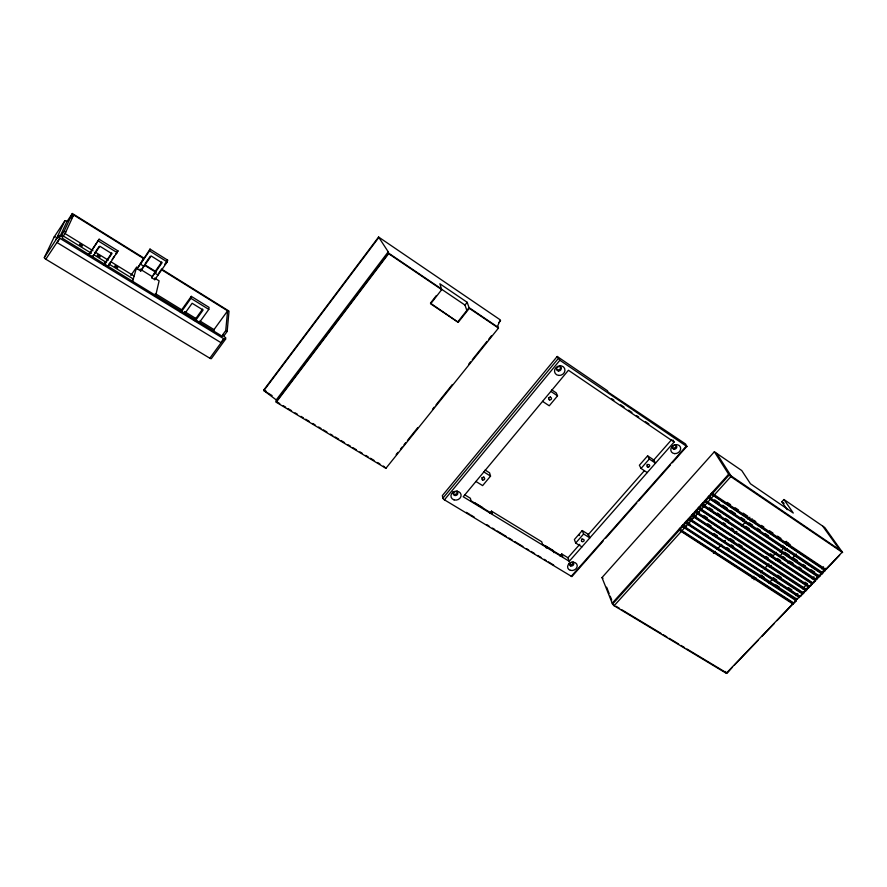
<?xml version="1.0" encoding="UTF-8"?>
<svg xmlns="http://www.w3.org/2000/svg" width="887" height="887" viewBox="0 0 887 887"><rect width="100%" height="100%" fill="white"/><g stroke="black" fill="none" stroke-linecap="round" stroke-linejoin="round"><path stroke-width="1.33" d="M378.583 237.029L500.323 319.908L497.662 326.017L498.472 328.079L385.923 468.303L276.234 402.243L276.245 399.904L388.218 251.819L378.583 237.029L263.882 389.859L263.86 390.602L276.245 399.904M66.847 221.251A1.985 0.632 32.5 0 0 64.895 220.785L54.196 236.929L44.361 257.507A2.062 0.721 31.9 0 0 45.814 259.215L209.831 358.215A1.885 0.665 35 0 0 211.505 358.437L225.597 339.111L225.73 337.67L223.99 336.594L224.078 335.696L227.161 331.461L229.023 311.104L161.434 269.005M92.758 256.875L222.493 336.439L222.648 334.82L225.73 330.585L227.604 310.849L161.301 269.57L158.341 273.817M213.7 332.359L214.011 329.609L227.604 310.849M195.927 318.422L195.617 320.462L199.253 322.691L208.8 309.397L209.055 307.39L191.27 296.358L180.194 311.925M195.617 320.462L203.09 310.029L192.135 303.265L184.662 313.743L181.403 311.747L190.938 298.342L191.27 296.358M184.662 313.743L185.017 311.725M181.403 311.747L181.768 309.729M155.147 271.832L151.633 277.709L154.826 279.682L167.222 261.92L167.632 260.135L150.014 249.081L140.368 264.115L143.993 266.366L144.337 265.124L155.99 272.353M155.524 296.28L159.117 280.869L154.637 278.097M154.826 279.682L155.136 278.407M151.633 277.709L162.033 262.774L151.189 255.988L140.789 271.001L137.152 268.761L149.537 250.844L150.014 249.081M140.789 271.001L143.694 266.045M137.152 268.761L143.827 258.039L72.346 213.512L66.713 221.994L59.751 236.94M132.629 281.323L136.709 267.009L130.821 275.524M105.121 262.685L104.466 264.57L107.892 266.677L117.993 250.921L99.122 239.224L88.234 255.356M107.892 266.677L110.72 261.576M104.466 264.57L111.895 253.671L99.843 246.22L92.414 257.186L88.966 255.068L99.122 239.224M92.414 257.186L93.135 255.323M88.966 255.068L89.687 253.205M91.428 256.066L62.09 238.071L65.782 232.084L73.632 214.976L143.672 258.594M64.895 220.785L56.081 239.49L58.864 235.288L60.804 236.474L64.208 231.108L72.346 213.512M44.361 257.507L58.864 235.288M71.392 218.346L73.632 214.976M45.814 259.215L59.751 238.248A2.073 0.687 32.3 0 1 58.276 236.541M59.928 238.359L57.123 242.572L220.952 342.648L223.779 338.756M94.61 253.139L99.045 246.575M103.513 265.135L111.784 252.906M112.172 259.447L114.356 256.254M115.809 254.125L117.993 250.921M131.797 281.168L133.294 278.995L108.857 263.993M145.202 263.528L150.213 256.288M161.744 262.009L155.292 271.267L154.837 273.096L158.041 275.081M164.583 264.503L167.632 260.135M194.353 320.606L202.624 309.064M209.831 358.215L223.945 338.856A1.896 0.643 35.3 0 0 225.597 339.111M378.705 237.616L263.86 390.602L272.132 395.602M276.245 401.467L388.506 253.061L441.493 288.974M276.234 402.243L388.639 253.693L388.218 251.819M436.393 295.515L430.45 303.166L458.235 322.314L469.301 308.321L467.183 302.312L439.874 283.773L441.704 289.628L430.638 303.831L458.235 322.314M466.85 310.45L464.999 305.095L467.183 302.312M458.014 321.626L469.057 307.645L498.206 327.392M498.926 322.646L500.59 320.573M396.167 454.543L397.897 452.392M400.492 449.155L402.221 447.004M403.951 444.842L405.681 442.691M407.41 440.54L417.788 427.601M432.49 409.284L434.22 407.133M435.949 404.971L452.37 384.503M468.802 364.025L470.531 361.874M472.261 359.723L486.963 341.395M488.848 339.045L491.398 335.863M557.191 356.474L559.885 360.255L686.97 446.582L685.518 443.943L608.205 392.198L607.429 390.723L557.191 356.474L442.336 495.622L442.901 498.172A1.707 0.577 39.7 0 0 444.442 499.836L571.871 576.617L603.093 541.137M442.901 498.172L558.2 358.614M444.442 499.836L559.885 360.255M485.122 470.043L489.58 472.815L490.555 476.108L482.628 485.61L475.931 481.475M551.781 389.892L556.227 392.863L557.546 395.857L549.253 405.791L542.556 401.367M489.735 513.229L491.498 511.134L541.691 541.746L542.578 544.363L562.702 556.626L561.759 553.976L559.996 555.994M582.238 530.559L583.602 534.007L589.833 537.877L588.447 534.417L582.238 530.559L574.366 539.551L575.696 543.032L581.927 546.869M647.599 455.851L649.295 459.034L655.504 463.169L653.786 459.987L647.599 455.851L639.383 465.243L641.035 468.458L647.255 472.571M575.696 543.032L583.602 534.007M641.035 468.458L649.295 459.034M672.878 439.952L674.098 442.036L569.254 561.294L567.957 557.757L579.754 544.33M587.915 535.027L644.15 470.953M653.22 460.619L671.37 439.952M571.206 576.35L686.172 446.239M605.832 538.043L636.811 502.996M638.629 500.933L670.528 464.843M672.346 462.781L686.926 446.283M732.551 667.068L726.941 673.421L726.253 673.277L614.114 605.743L612.562 604.114L601.985 577.57L714.357 451.76L741.754 470.553L750.446 483.77L793.277 513.041L783.953 499.514L781.846 501.798L787.257 509.703M612.196 603.193L728.637 474.235L841.885 551.381M679.309 530.215L793.233 604.191L792.579 602.916L678.865 529.362L679.309 530.215L612.562 604.114L613.671 604.845M796.293 600.488L794.297 603.093L793.643 602.883L682.014 530.659L680.384 529.029L682.513 526.667L682.07 525.825L795.75 599.601L796.415 600.876L682.513 526.667M797.358 599.379L685.23 527.111L683.589 525.481L685.729 523.119L685.274 522.277L798.921 596.275L799.597 597.55L685.729 523.119M802.668 593.835L800.662 596.441L800.007 596.23L688.445 523.552L686.793 521.933L688.944 519.56L688.478 518.718L802.103 592.959L802.79 594.223L688.944 519.56M803.167 591.84L803.855 593.115L691.66 519.993L690.008 518.374L692.159 515.99L691.694 515.147L805.296 589.622L805.984 590.886L692.159 515.99M806.361 588.513L807.048 589.766L694.887 516.422L693.235 514.804L695.386 512.42L694.92 511.577L808.489 586.285L809.188 587.538L695.386 512.42M812.259 583.812L810.252 586.429L809.609 586.207L698.124 512.841L696.472 511.222L698.623 508.839L698.158 508.007L811.694 582.936L812.392 584.189L698.623 508.839M815.475 580.453L813.468 583.069L812.825 582.848L701.362 509.26L699.71 507.641L701.872 505.246L701.395 504.415L814.898 579.588L815.608 580.83L701.872 505.246M815.973 578.468L816.683 579.71L704.611 505.668L702.947 504.049L705.121 501.654L704.633 500.822L818.113 576.228L818.823 577.47L705.121 501.654M819.189 575.109L819.898 576.35L707.87 502.064L706.196 500.445L708.369 498.039L707.893 497.219L821.34 572.858L822.061 574.1L708.369 498.039M822.415 571.738L823.136 572.969L711.13 498.461L709.456 496.842L711.629 494.436L711.152 493.615L824.566 569.487L825.287 570.718L711.629 494.436M839.623 555.229L826.041 569.543L714.013 494.558L712.727 493.227L729.147 475.044L714.357 451.76M690.186 521.002L694.831 515.868M696.683 513.817L698.535 511.766M703.18 506.632L705.032 504.581M614.114 605.743L680.95 531.834M682.014 530.659L684.154 528.286M685.23 527.111L687.37 524.738M688.445 523.552L690.585 521.179M691.66 519.993L693.811 517.609M694.887 516.422L697.049 514.039M698.124 512.841L700.286 510.457M701.362 509.26L703.535 506.865M704.611 505.668L706.784 503.262M707.87 502.064L710.043 499.658M711.13 498.461L713.314 496.044M714.401 494.846L730.844 476.652L842.65 552.59L824.777 527.521L783.953 499.514M713.447 553.344L715.288 551.348M717.117 549.352L721.708 544.374M723.537 542.378L725.378 540.383M742.807 521.423L744.636 519.427M728.404 540.549L730.267 538.52M734.935 533.453L736.809 531.424M741.477 526.357L746.144 521.279M748.007 519.261L749.881 517.232M750.313 520.791L752.176 518.773M752.065 578.269L753.939 576.273M771.745 557.291L776.424 552.302M781.114 547.301L782.977 545.305M784.851 543.31L786.725 541.314M754.017 579.743L755.879 577.759M760.525 572.802L762.388 570.818M764.25 568.844L768.907 563.888M780.072 551.991L784.729 547.035M786.592 545.05L788.454 543.066M759.982 577.226L761.833 575.253M769.284 567.336L771.147 565.352M775.792 560.407L777.655 558.422M779.518 556.448L783.243 552.479M785.095 550.505L786.957 548.521M768.885 583.025L773.597 578.036M787.745 563.045L789.641 561.05M791.526 559.043L796.238 554.053M795.927 595.72L797.834 593.725M802.591 588.746L807.358 583.768M812.115 578.79L814.022 576.794M821.639 568.833L823.535 566.837M795.129 600.244L797.036 598.248M804.664 590.276L806.582 588.281M815.164 579.311L818.989 575.319M820.896 573.324L825.664 568.334M726.253 673.277L792.579 603.992M793.643 602.883L795.761 600.676M796.825 599.568L798.943 597.35M800.007 596.23L802.136 594.013M803.201 592.904L805.329 590.675M806.405 589.556L808.534 587.327M809.609 586.207L811.749 583.968M812.825 582.848L814.965 580.608M816.04 579.488L818.191 577.249M819.266 576.118L821.417 573.867M822.493 572.747L824.655 570.485M825.73 569.365L842.029 552.346M734.447 665.084L758.108 640.381M761.889 636.422L774.196 623.572M777.034 620.612L793.122 603.803M803.733 592.727L805.862 590.498M806.926 589.389L809.055 587.161M816.55 579.333L818.69 577.093M819.765 575.973L821.916 573.723M822.992 572.603L825.154 570.352M263.882 389.859L266.244 391.278M466.396 512.353L469.722 514.36M470.864 515.048L474.268 517.11M486.608 524.561L488.948 525.969M492.462 528.098L494.802 529.506M497.141 530.925L506.51 536.58M508.85 537.999L512.364 540.116M514.704 541.525L522.909 546.481M526.423 548.598L528.763 550.018M531.102 551.426L534.617 553.555M537.777 555.462L540.937 557.369M544.174 559.32L546.337 560.628M548.488 561.926L553.699 565.074M277.42 402.177L279.771 403.596M283.308 405.725L285.669 407.144M288.02 408.563L291.557 410.692M295.083 412.821L297.444 414.24M300.981 416.369L303.332 417.788M305.693 419.207L309.219 421.336M312.756 423.465L315.118 424.884M318.644 427.013L321.005 428.432M323.356 429.851L326.893 431.98M330.43 434.109L332.78 435.528M335.142 436.958L338.679 439.087M341.029 440.506L344.566 442.635M348.103 444.764L350.454 446.183M352.804 447.602L356.341 449.731M359.878 451.86L362.229 453.279M365.766 455.408L368.127 456.827M370.478 458.246L374.015 460.375M377.552 462.504L379.902 463.923M383.439 466.052L385.923 468.303M616.033 606.276L619.581 608.404M621.942 609.835L660.937 633.329M663.299 634.759L666.847 636.888M669.208 638.318L678.666 644.017M681.028 645.437L684.576 647.577M686.937 648.996L725.943 672.49L725.422 671.459M474.767 502.763L482.672 507.575M569.254 561.294L463.225 496.753L568.434 370.256L674.098 442.036M601.985 577.57L603.027 578.213M464.655 494.769L470.376 498.261L471.041 500.8L492.23 513.706L491.498 511.134M561.759 553.976L567.957 557.757M61.159 235.698L62.744 236.663M222.648 334.82L224.078 335.696M155.269 293.564L182.29 310.151M184.64 311.592L196.393 318.799M199.919 320.961L214.011 329.609M59.751 238.248L223.945 338.856M64.208 231.108L65.782 232.084M225.73 330.585L227.161 331.461M64.762 233.392L92.98 250.755M95.33 252.196L108.258 260.157M110.62 261.598L134.125 276.068M62.323 235.41L91.405 253.272M93.734 254.702L106.529 262.563M98.435 241.042L117.372 252.773M190.938 298.342L208.8 309.397M140.068 269.083L152.398 276.711M483.858 471.939L490.555 476.108M145.568 265.235L156.123 271.788M149.537 250.844L167.222 261.92M686.616 526.9L683.134 524.638L683.589 525.481M760.846 575.131L764.328 577.393M775.925 584.932L779.407 587.194M689.82 523.352L686.338 521.09L686.793 521.933M726.93 547.545L729.247 549.053M773.309 577.781L776.79 580.054M788.388 587.615L791.869 589.877M691.871 519.05L689.554 517.531L690.008 518.374M713.902 533.453L717.372 535.726M731.287 544.829L733.604 546.348M777.666 575.164L781.137 577.437M696.217 516.223L692.769 513.961L693.235 514.804M707.693 523.751L711.13 526.013M730.633 538.808L734.081 541.07M738.671 544.086L742.109 546.337M701.528 508.329L699.233 506.81L699.71 507.641M723.315 522.72L725.61 524.239M731.343 528.02L733.638 529.539M770.326 553.787L772.621 555.295M778.354 559.087L780.649 560.606M699.444 512.653L695.996 510.391L696.472 511.222M704.034 515.68L707.471 517.941M765.969 556.459L768.264 557.978M804.964 582.149L807.259 583.657M704.766 504.736L702.471 503.217L702.947 504.049M709.356 507.785L712.793 510.058M717.372 513.096L720.821 515.38M725.4 518.418L728.837 520.702M782.722 556.426L785.017 557.945M790.749 561.748L793.045 563.267M798.777 567.059L801.072 568.589M745.834 526.313L749.271 528.597M784.807 552.235L789.386 555.284M792.823 557.568L797.413 560.617M803.145 564.431L805.44 565.95M811.161 569.764L814.599 572.048M711.263 497.552L708.979 496.021L709.456 496.842M714.7 499.847L719.29 502.907M722.728 505.202L727.307 508.262M730.744 510.546L735.334 513.606M741.055 517.431L744.492 519.727M749.083 522.787L752.52 525.082M757.099 528.142L760.536 530.437M765.115 533.497L768.552 535.792M550.86 391.389L557.546 395.857M727.129 502.386L730.566 504.681M735.146 507.752L738.583 510.058M743.162 513.118L747.741 516.19M753.473 520.026L755.768 521.567M761.489 525.403L763.785 526.933M769.506 530.77L772.943 533.065M777.533 536.136L780.97 538.442M785.549 541.513L790.129 544.574M439.963 288.131L464.999 305.095M388.639 253.693L441.704 289.628M469.301 308.321L498.472 328.079M611.631 398.64L613.893 400.181M620.667 404.782L624.049 407.078M628.561 410.149L631.943 412.444M636.456 415.515L638.718 417.045M645.481 421.647L648.874 423.953M781.846 501.798L784.13 503.35M730.844 476.652L729.147 475.044M822.659 526.069L839.723 549.907M716.663 453.335L731.01 475.853M712.239 492.407L712.727 493.227M705.719 499.625L706.196 500.445M679.93 528.186L680.384 529.029M606.619 587.183L609.169 593.591M610.201 596.153L611.731 600M553.876 552.679L553.111 550.483L545.605 545.904L546.348 548.099M573.146 561.959A2.206 1.829 -19.5 0 1 571.594 564.575A2.206 1.829 -19.5 0 1 568.955 563.212M675.761 444.675A2.295 1.94 -27.9 0 1 674.874 447.691A2.295 1.94 -27.9 0 1 671.792 446.904M457.47 491.875A2.295 1.985 -14 0 1 454.92 494.281A2.295 1.985 -14 0 1 453.102 491.642M457.016 490.943A2.295 1.985 -14 0 1 457.315 491.376M560.584 366.786A2.384 2.129 -25 0 1 556.482 369.136M559.874 365.921A2.384 2.129 -25 0 1 560.296 366.309M483.858 476.718A1.452 1.264 -16.1 0 1 481.974 477.516M550.417 396.799A1.486 1.319 -23.1 0 1 548.488 397.62M579.1 535.56A3.049 2.55 -20.5 0 1 579.677 535.038M582.216 538.919A1.408 1.175 -20.5 0 1 581.506 539.052M647.776 464.356A1.441 1.22 -26 0 1 647.089 464.655M54.196 236.929A1.974 0.654 32.2 0 1 55.626 237.073M570.696 565.928A2.206 1.829 -19.5 0 0 573.756 563.744A2.206 1.829 -19.5 0 0 570.341 562.757A2.206 1.829 -19.5 0 0 570.696 565.928M674.131 449.199A2.295 1.94 -27.9 0 0 676.703 446.283A2.295 1.94 -27.9 0 0 672.923 446.05A2.295 1.94 -27.9 0 0 674.131 449.199M454.643 495.445A2.306 1.985 -14 0 0 457.781 493.139A2.306 1.985 -14 0 0 454.122 492.041A2.306 1.985 -14 0 0 454.643 495.445M558.5 370.977A2.395 2.129 -25 0 0 561.083 367.861A2.395 2.129 -25 0 0 557.08 367.573A2.395 2.129 -25 0 0 558.5 370.977M558.865 375.445A5.333 4.745 -25 0 0 564.631 368.515A5.333 4.745 -25 0 0 555.694 367.872A5.333 4.745 -25 0 0 558.865 375.445M454.077 499.88A5.134 4.424 -14 0 0 461.074 494.758A5.134 4.424 -14 0 0 452.924 492.296A5.134 4.424 -14 0 0 454.077 499.88M570.385 570.33A4.923 4.069 -19.5 0 0 577.226 565.485A4.923 4.069 -19.5 0 0 569.631 563.267A4.923 4.069 -19.5 0 0 570.385 570.33M674.708 453.634A5.122 4.324 -27.8 0 0 680.44 447.148A5.122 4.324 -27.8 0 0 672.024 446.627A5.122 4.324 -27.8 0 0 674.708 453.634M482.683 480A1.464 1.264 -16.1 0 0 484.679 478.536A1.464 1.264 -16.1 0 0 482.373 477.838A1.464 1.264 -16.1 0 0 482.683 480M549.452 399.882A1.497 1.319 -23 0 0 551.514 398.352A1.497 1.319 -23 0 0 549.197 397.587A1.497 1.319 -23 0 0 549.452 399.882M582.182 541.602A1.408 1.175 -20.5 0 0 584.145 540.205A1.408 1.175 -20.5 0 0 581.972 539.562A1.408 1.175 -20.5 0 0 582.182 541.602M647.998 467.083A1.441 1.22 -26 0 0 649.606 465.254A1.441 1.22 -26 0 0 647.211 465.121A1.441 1.22 -26 0 0 647.998 467.083M115.188 266.61A1.663 0.554 33.3 0 0 117.638 267.819A1.663 0.554 33.3 0 0 116.119 266.078A1.663 0.554 33.3 0 0 115.188 266.61M79.763 244.834A1.707 0.565 32.7 0 0 82.28 246.087A1.707 0.565 32.7 0 0 80.772 244.346A1.707 0.565 32.7 0 0 79.763 244.834M97.581 255.778A1.685 0.554 33 0 0 100.065 257.008A1.685 0.554 33 0 0 98.546 255.279A1.685 0.554 33 0 0 97.581 255.778"/></g></svg>
